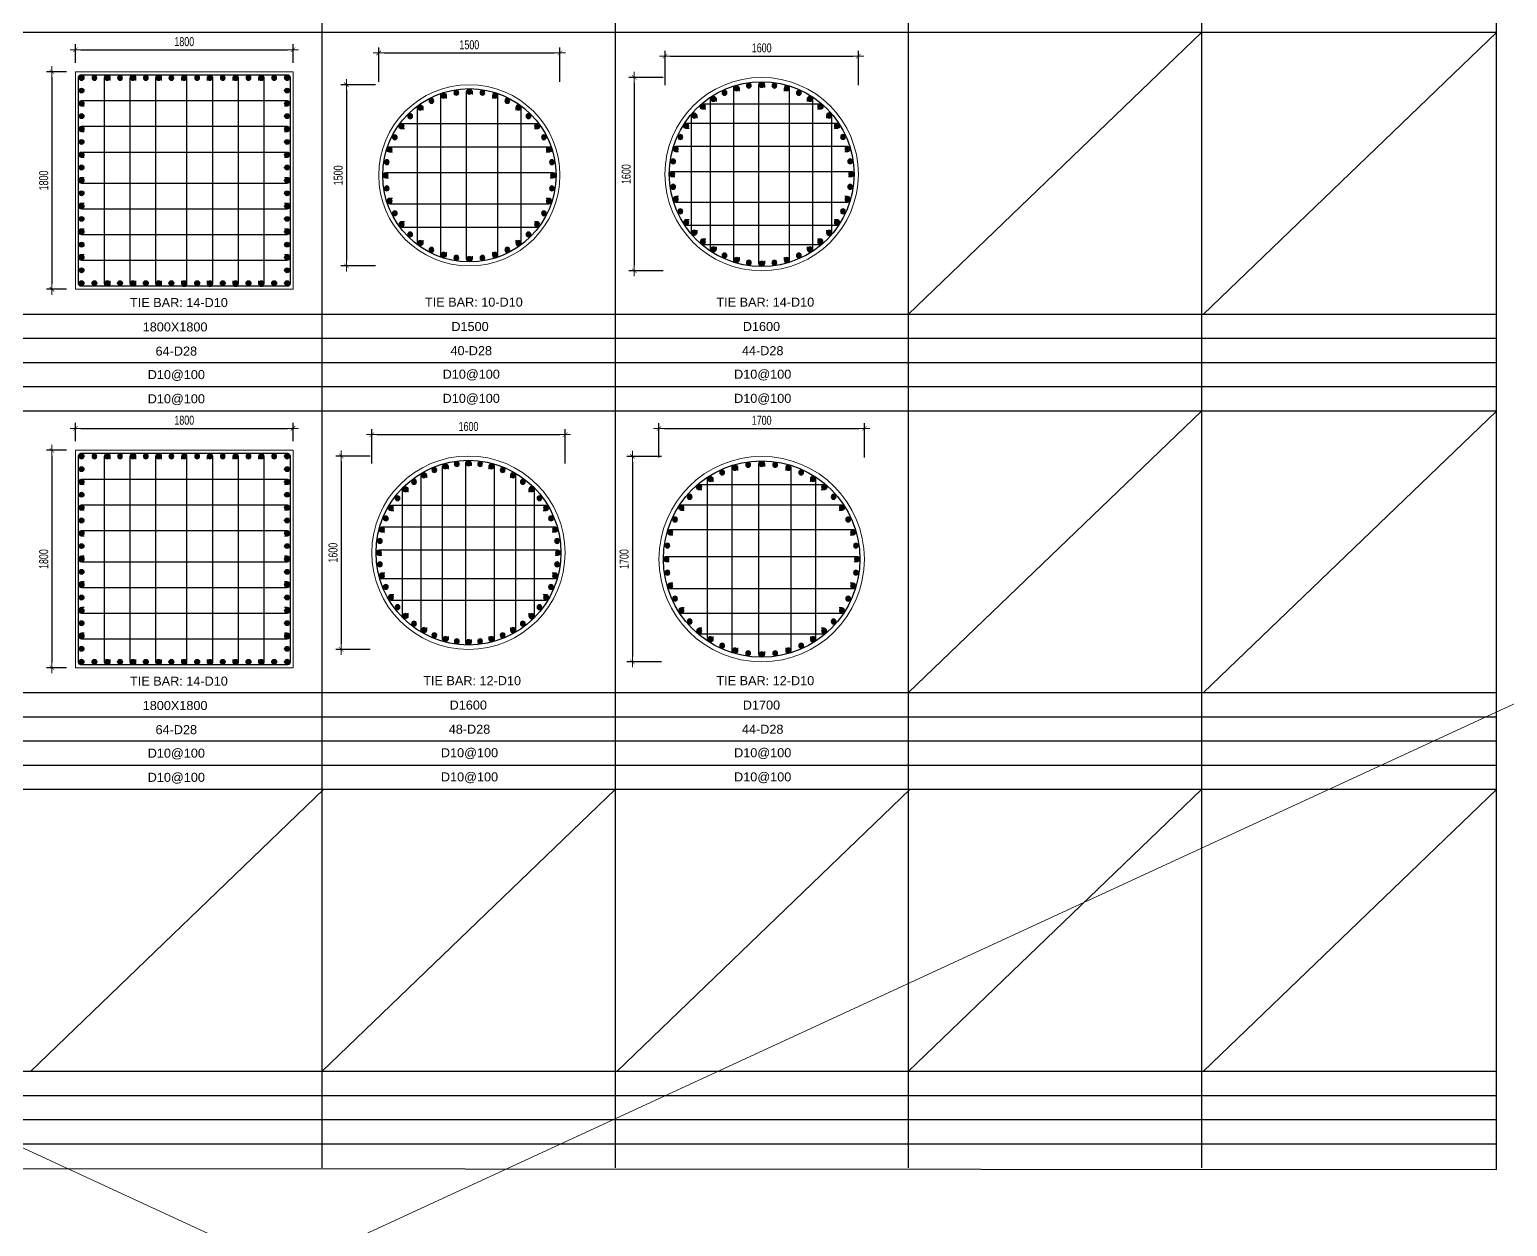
# Model space of a CAD drawing. Header units: millimetres. Extents: x 61878 to 380960, y -19809 to 191918.
# Drawn here: x 339664 to 351893, y 67508 to 77413 of the extents above; entities that cross this region are included whole.
import ezdxf
from ezdxf.enums import TextEntityAlignment as Align

# ---------------------------------------------------------------- set-up
doc = ezdxf.new("R2010")
doc.units = ezdxf.units.MM
doc.linetypes.add('CENTER2', pattern=[1.125, 0.75, -0.125, 0.125, -0.125])
doc.layers.get('Defpoints').update_dxf_attribs({"color": 151, "lineweight": 9})
for name, color, linetype in [('2', 2, 'Continuous'), ('A-ANNO-LEAD', 4, 'Continuous'), ('CEN', 1, 'CENTER2'), ('STL', 3, 'Continuous'), ('TIT1', 3, 'Continuous')]:
    doc.layers.add(name, color=color, linetype=linetype)
doc.layers.add('NDC_S_CONTINUOUS', color=3, linetype='Continuous', lineweight=20)
doc.layers.add('NDC_S_DIM', color=1, linetype='Continuous', lineweight=15)
doc.styles.add('NDC_ARIAL', font='arial.ttf', dxfattribs={"width": 0.85})
doc.styles.add('NDC_DIM', font='', dxfattribs={"width": 0.75})
doc.styles.get('NDC_DIM').set_extended_font_data('Dotum')
doc.dimstyles.new('NDC_dim_30', dxfattribs={"dimscale": 30, "dimtxt": 2.5, "dimasz": 1.5, "dimexe": 1.5, "dimexo": 2.5, "dimgap": 1, "dimtad": 1, "dimdec": 0, "dimzin": 0, "dimdsep": 46, "dimtxsty": 'NDC_DIM', "dimblk": 'DIMMARK', "dimcen": 0.09, "dimdle": 1.2, "dimclrd": 1, "dimclre": 1, "dimclrt": 3, "dimadec": 0, "dimazin": 0, "dimtfac": 1, "dimtdec": 0, "dimtix": 1, "dimtofl": 0, "dimtmove": 0, "dimatfit": 3, "dimfxl": 8, "dimfxlon": 1, "dimtolj": 1, "dimtzin": 0, "dimarcsym": 0})

# ---------------------------------------------------------------- blocks, each defined once
blk = doc.blocks.new('DIMMARK')
at = {"layer": 'NDC_S_DIM', "color": 1}
blk.add_line((-1.5, 0), (1, 0), dxfattribs=at)
at = {"layer": 'NDC_S_DIM', "color": 2, "const_width": 0.1}
blk.add_lwpolyline([(-0.42, -0.42), (0.42, 0.42)], dxfattribs=at)
blk = doc.blocks.new('*D2052')
at = {"layer": 'Defpoints', "color": 0, "ltscale": 40, "transparency": 16777216}
for p in [(341844, 74113), (340044, 73931), (341844, 73931)]:
    blk.add_point(p, dxfattribs=at)
at = {"layer": 'NDC_S_DIM', "color": 1, "lineweight": -2, "ltscale": 40, "transparency": 16777216}
for p, q in [((340044, 74006), (340044, 74158)), ((340089, 74113), (341799, 74113)), ((341844, 74006), (341844, 74158))]:
    blk.add_line(p, q, dxfattribs=at)
at = {"layer": 'NDC_S_DIM', "color": 1, "lineweight": -2, "ltscale": 40, "transparency": 16777216, "xscale": 45, "yscale": 45, "zscale": 45, "rotation": 180}
blk.add_blockref('DIMMARK', (340044, 74113), dxfattribs=at)
at = {"layer": 'NDC_S_DIM', "color": 1, "lineweight": -2, "ltscale": 40, "transparency": 16777216, "xscale": 45, "yscale": 45, "zscale": 45}
blk.add_blockref('DIMMARK', (341844, 74113), dxfattribs=at)
at = {"layer": 'NDC_S_DIM', "color": 3, "ltscale": 40, "transparency": 16777216, "insert": (340944, 74180), "char_height": 75, "attachment_point": 5, "style": 'NDC_DIM'}
blk.add_mtext('\\A1;1800', dxfattribs=at)
blk = doc.blocks.new('*D2053')
at = {"layer": 'Defpoints', "color": 0, "ltscale": 40, "transparency": 16777216}
for p in [(340044, 73931), (339849, 72131), (340044, 72131)]:
    blk.add_point(p, dxfattribs=at)
at = {"layer": 'NDC_S_DIM', "color": 1, "lineweight": -2, "ltscale": 40, "transparency": 16777216}
for p, q in [((339969, 73931), (339804, 73931)), ((339849, 73886), (339849, 72176)), ((339969, 72131), (339804, 72131))]:
    blk.add_line(p, q, dxfattribs=at)
at = {"layer": 'NDC_S_DIM', "color": 1, "lineweight": -2, "ltscale": 40, "transparency": 16777216, "xscale": 45, "yscale": 45, "zscale": 45}
for p, rotation in [((339849, 73931), 90), ((339849, 72131), 270)]:
    blk.add_blockref('DIMMARK', p, dxfattribs=dict(at, rotation=rotation))
at = {"layer": 'NDC_S_DIM', "color": 3, "ltscale": 40, "transparency": 16777216, "insert": (339781, 73031), "char_height": 75, "attachment_point": 5, "rotation": 90, "style": 'NDC_DIM'}
blk.add_mtext('\\A1;1800', dxfattribs=at)
blk = doc.blocks.new('8')
at = {"layer": '2'}
blk.add_hatch(color=256, dxfattribs=at).paths.add_polyline_path([(20, 0, 0.386127), (2, 20), (-2, 20, 0.386127), (-20, 0, 1)])
blk.add_circle((0, 0), 20, dxfattribs=at)
blk = doc.blocks.new('5')
at = {"layer": 'CEN', "rotation": 180}
blk.add_blockref('8', (0, 0), dxfattribs=at)
blk = doc.blocks.new('*U1984')
at = {"layer": 'STL', "xscale": -1, "rotation": 270}
blk.add_blockref('5', (0, 0), dxfattribs=at)
blk = doc.blocks.new('*U1985')
at = {"layer": 'NDC_S_DIM', "color": 0, "linetype": 'ByBlock', "lineweight": -2, "transparency": 16777216}
for p in [(308694, 70752), (308801, 70752), (308907, 70752), (309013, 70752), (309119, 70752), (309226, 70752), (309332, 70752), (309438, 70752), (309544, 70752), (309651, 70752), (309757, 70752), (309863, 70752), (309970, 70752), (310076, 70752), (310182, 70752), (310288, 70752), (310395, 70752)]:
    blk.add_blockref('*U1984', p, dxfattribs=at)
blk = doc.blocks.new('*U1994')
at = {"layer": 'STL', "xscale": -1, "rotation": 270}
blk.add_blockref('5', (0, 0), dxfattribs=at)
blk = doc.blocks.new('*U1995')
at = {"layer": 'NDC_S_DIM', "color": 0, "linetype": 'ByBlock', "lineweight": -2, "transparency": 16777216}
for p in [(308694, 70752), (308801, 70752), (308907, 70752), (309013, 70752), (309119, 70752), (309226, 70752), (309332, 70752), (309438, 70752), (309544, 70752), (309651, 70752), (309757, 70752), (309863, 70752), (309970, 70752), (310076, 70752), (310182, 70752), (310288, 70752), (310395, 70752)]:
    blk.add_blockref('*U1994', p, dxfattribs=at)
blk = doc.blocks.new('*U2002')
at = {"layer": 'STL', "xscale": -1, "rotation": 270}
blk.add_blockref('5', (0, 0), dxfattribs=at)
blk = doc.blocks.new('*U2003')
at = {"layer": 'NDC_S_DIM', "color": 0, "linetype": 'ByBlock', "lineweight": -2, "transparency": 16777216}
for p in [(308694, 70752), (308801, 70752), (308907, 70752), (309013, 70752), (309119, 70752), (309226, 70752), (309332, 70752), (309438, 70752), (309544, 70752), (309651, 70752), (309757, 70752), (309863, 70752), (309970, 70752), (310076, 70752), (310182, 70752), (310288, 70752), (310395, 70752)]:
    blk.add_blockref('*U2002', p, dxfattribs=at)
blk = doc.blocks.new('*U1982')
at = {"layer": 'STL', "xscale": -1, "rotation": 270}
blk.add_blockref('5', (0, 0), dxfattribs=at)
blk = doc.blocks.new('*U1983')
at = {"layer": 'NDC_S_DIM', "color": 0, "linetype": 'ByBlock', "lineweight": -2, "transparency": 16777216}
for p in [(308694, 70752), (308801, 70752), (308907, 70752), (309013, 70752), (309119, 70752), (309226, 70752), (309332, 70752), (309438, 70752), (309544, 70752), (309651, 70752), (309757, 70752), (309863, 70752), (309970, 70752), (310076, 70752), (310182, 70752), (310288, 70752), (310395, 70752)]:
    blk.add_blockref('*U1982', p, dxfattribs=at)
blk = doc.blocks.new('*D2054')
at = {"layer": 'Defpoints', "color": 0, "ltscale": 40, "transparency": 16777216}
for p in [(341844, 77246), (340044, 77064), (341844, 77064)]:
    blk.add_point(p, dxfattribs=at)
at = {"layer": 'NDC_S_DIM', "color": 1, "lineweight": -2, "ltscale": 40, "transparency": 16777216}
for p, q in [((340044, 77139), (340044, 77291)), ((341844, 77139), (341844, 77291)), ((340089, 77246), (341799, 77246))]:
    blk.add_line(p, q, dxfattribs=at)
at = {"layer": 'NDC_S_DIM', "color": 1, "lineweight": -2, "ltscale": 40, "transparency": 16777216, "xscale": 45, "yscale": 45, "zscale": 45, "rotation": 180}
blk.add_blockref('DIMMARK', (340044, 77246), dxfattribs=at)
at = {"layer": 'NDC_S_DIM', "color": 1, "lineweight": -2, "ltscale": 40, "transparency": 16777216, "xscale": 45, "yscale": 45, "zscale": 45}
blk.add_blockref('DIMMARK', (341844, 77246), dxfattribs=at)
at = {"layer": 'NDC_S_DIM', "color": 3, "ltscale": 40, "transparency": 16777216, "insert": (340944, 77313), "char_height": 75, "attachment_point": 5, "style": 'NDC_DIM'}
blk.add_mtext('\\A1;1800', dxfattribs=at)
blk = doc.blocks.new('*D2055')
at = {"layer": 'Defpoints', "color": 0, "ltscale": 40, "transparency": 16777216}
for p in [(340044, 77064), (339849, 75264), (340044, 75264)]:
    blk.add_point(p, dxfattribs=at)
at = {"layer": 'NDC_S_DIM', "color": 1, "lineweight": -2, "ltscale": 40, "transparency": 16777216}
for p, q in [((339969, 77064), (339804, 77064)), ((339849, 77019), (339849, 75309)), ((339969, 75264), (339804, 75264))]:
    blk.add_line(p, q, dxfattribs=at)
at = {"layer": 'NDC_S_DIM', "color": 1, "lineweight": -2, "ltscale": 40, "transparency": 16777216, "xscale": 45, "yscale": 45, "zscale": 45}
for p, rotation in [((339849, 77064), 90), ((339849, 75264), 270)]:
    blk.add_blockref('DIMMARK', p, dxfattribs=dict(at, rotation=rotation))
at = {"layer": 'NDC_S_DIM', "color": 3, "ltscale": 40, "transparency": 16777216, "insert": (339781, 76164), "char_height": 75, "attachment_point": 5, "rotation": 90, "style": 'NDC_DIM'}
blk.add_mtext('\\A1;1800', dxfattribs=at)
blk = doc.blocks.new('*U2005')
at = {"layer": 'STL', "xscale": -1, "rotation": 270}
blk.add_blockref('5', (0, 0), dxfattribs=at)
blk = doc.blocks.new('*U2006')
at = {"layer": 'NDC_S_DIM', "color": 0, "linetype": 'ByBlock', "lineweight": -2, "transparency": 16777216}
for p in [(308694, 70752), (308801, 70752), (308907, 70752), (309013, 70752), (309119, 70752), (309226, 70752), (309332, 70752), (309438, 70752), (309544, 70752), (309651, 70752), (309757, 70752), (309863, 70752), (309970, 70752), (310076, 70752), (310182, 70752), (310288, 70752), (310395, 70752)]:
    blk.add_blockref('*U2005', p, dxfattribs=at)
blk = doc.blocks.new('*U2007')
at = {"layer": 'STL', "xscale": -1, "rotation": 270}
blk.add_blockref('5', (0, 0), dxfattribs=at)
blk = doc.blocks.new('*U2008')
at = {"layer": 'NDC_S_DIM', "color": 0, "linetype": 'ByBlock', "lineweight": -2, "transparency": 16777216}
for p in [(308694, 70752), (308801, 70752), (308907, 70752), (309013, 70752), (309119, 70752), (309226, 70752), (309332, 70752), (309438, 70752), (309544, 70752), (309651, 70752), (309757, 70752), (309863, 70752), (309970, 70752), (310076, 70752), (310182, 70752), (310288, 70752), (310395, 70752)]:
    blk.add_blockref('*U2007', p, dxfattribs=at)
blk = doc.blocks.new('*U1948')
at = {"layer": 'STL', "xscale": -1, "rotation": 270}
blk.add_blockref('5', (0, 0), dxfattribs=at)
blk = doc.blocks.new('*U1949')
at = {"layer": 'NDC_S_DIM', "color": 0, "linetype": 'ByBlock', "lineweight": -2, "transparency": 16777216}
for p in [(308694, 70752), (308801, 70752), (308907, 70752), (309013, 70752), (309119, 70752), (309226, 70752), (309332, 70752), (309438, 70752), (309544, 70752), (309651, 70752), (309757, 70752), (309863, 70752), (309970, 70752), (310076, 70752), (310182, 70752), (310288, 70752), (310395, 70752)]:
    blk.add_blockref('*U1948', p, dxfattribs=at)
blk = doc.blocks.new('*U2009')
at = {"layer": 'STL', "xscale": -1, "rotation": 270}
blk.add_blockref('5', (0, 0), dxfattribs=at)
blk = doc.blocks.new('*U2004')
at = {"layer": 'NDC_S_DIM', "color": 0, "linetype": 'ByBlock', "lineweight": -2, "transparency": 16777216}
for p in [(308694, 70752), (308801, 70752), (308907, 70752), (309013, 70752), (309119, 70752), (309226, 70752), (309332, 70752), (309438, 70752), (309544, 70752), (309651, 70752), (309757, 70752), (309863, 70752), (309970, 70752), (310076, 70752), (310182, 70752), (310288, 70752), (310395, 70752)]:
    blk.add_blockref('*U2009', p, dxfattribs=at)
blk = doc.blocks.new('*U2000')
at = {"layer": 'STL', "xscale": -1}
blk.add_blockref('5', (0, 0), dxfattribs=at)
blk = doc.blocks.new('*U2001')
at = {"layer": 'NDC_S_DIM', "color": 0, "linetype": 'ByBlock', "lineweight": -2, "transparency": 16777216}
blk.add_blockref('*U2000', (296140, 68588), dxfattribs=at)
for p, rotation in [((295770, 68489), 29.99999999999999), ((295857, 68532), 22.49999999999999), ((295948, 68563), 15), ((296043, 68582), 7.500000000000014), ((296236, 68582), 352.5), ((296331, 68563), 344.9999999999999), ((296423, 68532), 337.4999999999999), ((296510, 68489), 329.9999999999999), ((295617, 68372), 45.00000000000001), ((295689, 68435), 37.50000000000001), ((296590, 68435), 322.5), ((296663, 68372), 315), ((295499, 68218), 59.99999999999999), ((295553, 68299), 52.49999999999999), ((296727, 68299), 307.5), ((296781, 68218), 300.0000000000001), ((295456, 68132), 67.5), ((296823, 68132), 292.4999999999999), ((295425, 68040), 75.00000000000001), ((296855, 68040), 285), ((295406, 67945), 82.50000000000001), ((296873, 67945), 277.5), ((295400, 67848), 90), ((295406, 67752), 97.5), ((296873, 67752), 262.5), ((296880, 67848), 270), ((295425, 67657), 105), ((296855, 67657), 255), ((295456, 67565), 112.5), ((295499, 67478), 120), ((296781, 67478), 240), ((296823, 67565), 247.5), ((295553, 67398), 127.5), ((296727, 67398), 232.5), ((295617, 67325), 135), ((295689, 67261), 142.5), ((296590, 67261), 217.5), ((296663, 67325), 225.0000000000001), ((295770, 67207), 150), ((295857, 67165), 157.5), ((295948, 67134), 165), ((296331, 67134), 195), ((296423, 67165), 202.5000000000001), ((296510, 67207), 210), ((296043, 67115), 172.5), ((296140, 67108), 180), ((296236, 67115), 187.5)]:
    blk.add_blockref('*U2000', p, dxfattribs=dict(at, rotation=rotation))
blk = doc.blocks.new('*D2084')
at = {"layer": 'Defpoints', "color": 0, "ltscale": 40, "transparency": 16777216}
for p in [(344096, 74061), (342496, 73084), (344096, 73084)]:
    blk.add_point(p, dxfattribs=at)
at = {"layer": 'NDC_S_DIM', "color": 1, "lineweight": -2, "ltscale": 40, "transparency": 16777216}
for p, q in [((342496, 73821), (342496, 74106)), ((342541, 74061), (344051, 74061)), ((344096, 73821), (344096, 74106))]:
    blk.add_line(p, q, dxfattribs=at)
at = {"layer": 'NDC_S_DIM', "color": 1, "lineweight": -2, "ltscale": 40, "transparency": 16777216, "xscale": 45, "yscale": 45, "zscale": 45, "rotation": 180}
blk.add_blockref('DIMMARK', (342496, 74061), dxfattribs=at)
at = {"layer": 'NDC_S_DIM', "color": 1, "lineweight": -2, "ltscale": 40, "transparency": 16777216, "xscale": 45, "yscale": 45, "zscale": 45}
blk.add_blockref('DIMMARK', (344096, 74061), dxfattribs=at)
at = {"layer": 'NDC_S_DIM', "color": 3, "ltscale": 40, "transparency": 16777216, "insert": (343296, 74128), "char_height": 75, "attachment_point": 5, "style": 'NDC_DIM'}
blk.add_mtext('\\A1;1600', dxfattribs=at)
blk = doc.blocks.new('*D2085')
at = {"layer": 'Defpoints', "color": 0, "ltscale": 40, "transparency": 16777216}
for p in [(343296, 73884), (342242, 72284), (343296, 72284)]:
    blk.add_point(p, dxfattribs=at)
at = {"layer": 'NDC_S_DIM', "color": 1, "lineweight": -2, "ltscale": 40, "transparency": 16777216}
for p, q in [((342482, 73884), (342197, 73884)), ((342242, 73839), (342242, 72329)), ((342482, 72284), (342197, 72284))]:
    blk.add_line(p, q, dxfattribs=at)
at = {"layer": 'NDC_S_DIM', "color": 1, "lineweight": -2, "ltscale": 40, "transparency": 16777216, "xscale": 45, "yscale": 45, "zscale": 45}
for p, rotation in [((342242, 73884), 90), ((342242, 72284), 270)]:
    blk.add_blockref('DIMMARK', p, dxfattribs=dict(at, rotation=rotation))
at = {"layer": 'NDC_S_DIM', "color": 3, "ltscale": 40, "transparency": 16777216, "insert": (342175, 73084), "char_height": 75, "attachment_point": 5, "rotation": 90, "style": 'NDC_DIM'}
blk.add_mtext('\\A1;1600', dxfattribs=at)
blk = doc.blocks.new('*U2038')
at = {"layer": 'STL', "xscale": -1}
blk.add_blockref('5', (0, 0), dxfattribs=at)
blk = doc.blocks.new('*U2039')
at = {"layer": 'NDC_S_DIM', "color": 0, "linetype": 'ByBlock', "lineweight": -2, "transparency": 16777216}
for p, rotation in [((295826, 68465), 27.00000000000001), ((295926, 68507), 18.00000000000001), ((296032, 68532), 8.999999999999943), ((296248, 68532), 351.0000000000001), ((296354, 68507), 342.0000000000001), ((296454, 68465), 333), ((295650, 68338), 45.00000000000001), ((295733, 68408), 36), ((296547, 68408), 324), ((296629, 68338), 315), ((295580, 68255), 54), ((296700, 68255), 306), ((295523, 68163), 63), ((296757, 68163), 297), ((295481, 68062), 72), ((296798, 68062), 288), ((295456, 67957), 81), ((296823, 67957), 279), ((295448, 67848), 90), ((295456, 67740), 99.00000000000001), ((296823, 67740), 261), ((296832, 67848), 270), ((295481, 67634), 108), ((296798, 67634), 252), ((295523, 67534), 117), ((296757, 67534), 243), ((295580, 67441), 126), ((295650, 67359), 135), ((296629, 67359), 225.0000000000001), ((296700, 67441), 234), ((295733, 67288), 144), ((296547, 67288), 216), ((295826, 67232), 153), ((295926, 67190), 162.0000000000001), ((296032, 67165), 171), ((296140, 67156), 180), ((296248, 67165), 189), ((296354, 67190), 197.9999999999999), ((296454, 67232), 207)]:
    blk.add_blockref('*U2038', p, dxfattribs=dict(at, rotation=rotation))
blk.add_blockref('*U2038', (296140, 68541), dxfattribs=at)
blk = doc.blocks.new('*D2086')
at = {"layer": 'Defpoints', "color": 0, "ltscale": 40, "transparency": 16777216}
for p in [(344053, 77220), (342553, 76207), (344053, 76207)]:
    blk.add_point(p, dxfattribs=at)
at = {"layer": 'NDC_S_DIM', "color": 1, "lineweight": -2, "ltscale": 40, "transparency": 16777216}
for p, q in [((342553, 76980), (342553, 77265)), ((342598, 77220), (344008, 77220)), ((344053, 76980), (344053, 77265))]:
    blk.add_line(p, q, dxfattribs=at)
at = {"layer": 'NDC_S_DIM', "color": 1, "lineweight": -2, "ltscale": 40, "transparency": 16777216, "xscale": 45, "yscale": 45, "zscale": 45, "rotation": 180}
blk.add_blockref('DIMMARK', (342553, 77220), dxfattribs=at)
at = {"layer": 'NDC_S_DIM', "color": 1, "lineweight": -2, "ltscale": 40, "transparency": 16777216, "xscale": 45, "yscale": 45, "zscale": 45}
blk.add_blockref('DIMMARK', (344053, 77220), dxfattribs=at)
at = {"layer": 'NDC_S_DIM', "color": 3, "ltscale": 40, "transparency": 16777216, "insert": (343303, 77287), "char_height": 75, "attachment_point": 5, "style": 'NDC_DIM'}
blk.add_mtext('\\A1;1500', dxfattribs=at)
blk = doc.blocks.new('*D2087')
at = {"layer": 'Defpoints', "color": 0, "ltscale": 40, "transparency": 16777216}
for p in [(343303, 76957), (342285, 75457), (343303, 75457)]:
    blk.add_point(p, dxfattribs=at)
at = {"layer": 'NDC_S_DIM', "color": 1, "lineweight": -2, "ltscale": 40, "transparency": 16777216}
for p, q in [((342525, 76957), (342240, 76957)), ((342285, 76912), (342285, 75502)), ((342525, 75457), (342240, 75457))]:
    blk.add_line(p, q, dxfattribs=at)
at = {"layer": 'NDC_S_DIM', "color": 1, "lineweight": -2, "ltscale": 40, "transparency": 16777216, "xscale": 45, "yscale": 45, "zscale": 45}
for p, rotation in [((342285, 76957), 90), ((342285, 75457), 270)]:
    blk.add_blockref('DIMMARK', p, dxfattribs=dict(at, rotation=rotation))
at = {"layer": 'NDC_S_DIM', "color": 3, "ltscale": 40, "transparency": 16777216, "insert": (342218, 76207), "char_height": 75, "attachment_point": 5, "rotation": 90, "style": 'NDC_DIM'}
blk.add_mtext('\\A1;1500', dxfattribs=at)
blk = doc.blocks.new('*U2036')
at = {"layer": 'STL', "xscale": -1}
blk.add_blockref('5', (0, 0), dxfattribs=at)
blk = doc.blocks.new('*U2037')
at = {"layer": 'NDC_S_DIM', "color": 0, "linetype": 'ByBlock', "lineweight": -2, "transparency": 16777216}
for p, rotation in [((295918, 68604), 16.36363636363635), ((296028, 68628), 8.181818181818157), ((296252, 68628), 351.8181818181818), ((296362, 68604), 343.6363636363637), ((295714, 68511), 32.72727272727273), ((295813, 68565), 24.54545454545454), ((296467, 68565), 335.4545454545455), ((296566, 68511), 327.2727272727273), ((295544, 68364), 49.09090909090909), ((295624, 68444), 40.90909090909091), ((296656, 68444), 319.0909090909091), ((296735, 68364), 310.9090909090909), ((295477, 68274), 57.27272727272729), ((296803, 68274), 302.7272727272727), ((295423, 68176), 65.45454545454547), ((296856, 68176), 294.5454545454546), ((295384, 68070), 73.63636363636364), ((296896, 68070), 286.3636363636364), ((295360, 67960), 81.81818181818183), ((296920, 67960), 278.1818181818182), ((295352, 67848), 90), ((295360, 67736), 98.18181818181817), ((296920, 67736), 261.8181818181818), ((296928, 67848), 270), ((295384, 67626), 106.3636363636363), ((296896, 67626), 253.6363636363637), ((295423, 67521), 114.5454545454546), ((296856, 67521), 245.4545454545455), ((295477, 67422), 122.7272727272727), ((296803, 67422), 237.2727272727273), ((295544, 67332), 130.9090909090909), ((295624, 67253), 139.0909090909091), ((296656, 67253), 220.9090909090909), ((296735, 67332), 229.0909090909092), ((295714, 67186), 147.2727272727273), ((295813, 67132), 155.4545454545455), ((296467, 67132), 204.5454545454546), ((296566, 67186), 212.7272727272727), ((295918, 67092), 163.6363636363637), ((296028, 67069), 171.8181818181818), ((296140, 67061), 180), ((296252, 67069), 188.1818181818181), ((296362, 67092), 196.3636363636363)]:
    blk.add_blockref('*U2036', p, dxfattribs=dict(at, rotation=rotation))
blk.add_blockref('*U2036', (296140, 68636), dxfattribs=at)
blk = doc.blocks.new('*D2066')
at = {"layer": 'Defpoints', "color": 0, "ltscale": 40, "transparency": 16777216}
for p in [(346572, 74112), (344872, 73031), (346572, 73031)]:
    blk.add_point(p, dxfattribs=at)
at = {"layer": 'NDC_S_DIM', "color": 1, "lineweight": -2, "ltscale": 40, "transparency": 16777216}
for p, q in [((344872, 73872), (344872, 74157)), ((344917, 74112), (346527, 74112)), ((346572, 73872), (346572, 74157))]:
    blk.add_line(p, q, dxfattribs=at)
at = {"layer": 'NDC_S_DIM', "color": 1, "lineweight": -2, "ltscale": 40, "transparency": 16777216, "xscale": 45, "yscale": 45, "zscale": 45, "rotation": 180}
blk.add_blockref('DIMMARK', (344872, 74112), dxfattribs=at)
at = {"layer": 'NDC_S_DIM', "color": 1, "lineweight": -2, "ltscale": 40, "transparency": 16777216, "xscale": 45, "yscale": 45, "zscale": 45}
blk.add_blockref('DIMMARK', (346572, 74112), dxfattribs=at)
at = {"layer": 'NDC_S_DIM', "color": 3, "ltscale": 40, "transparency": 16777216, "insert": (345722, 74179), "char_height": 75, "attachment_point": 5, "style": 'NDC_DIM'}
blk.add_mtext('\\A1;1700', dxfattribs=at)
blk = doc.blocks.new('*D2067')
at = {"layer": 'Defpoints', "color": 0, "ltscale": 40, "transparency": 16777216}
for p in [(345722, 73881), (344652, 72181), (345722, 72181)]:
    blk.add_point(p, dxfattribs=at)
at = {"layer": 'NDC_S_DIM', "color": 1, "lineweight": -2, "ltscale": 40, "transparency": 16777216}
for p, q in [((344892, 73881), (344607, 73881)), ((344652, 73836), (344652, 72226)), ((344892, 72181), (344607, 72181))]:
    blk.add_line(p, q, dxfattribs=at)
at = {"layer": 'NDC_S_DIM', "color": 1, "lineweight": -2, "ltscale": 40, "transparency": 16777216, "xscale": 45, "yscale": 45, "zscale": 45}
for p, rotation in [((344652, 73881), 90), ((344652, 72181), 270)]:
    blk.add_blockref('DIMMARK', p, dxfattribs=dict(at, rotation=rotation))
at = {"layer": 'NDC_S_DIM', "color": 3, "ltscale": 40, "transparency": 16777216, "insert": (344584, 73031), "char_height": 75, "attachment_point": 5, "rotation": 90, "style": 'NDC_DIM'}
blk.add_mtext('\\A1;1700', dxfattribs=at)
blk = doc.blocks.new('*U2034')
at = {"layer": 'STL', "xscale": -1}
blk.add_blockref('5', (0, 0), dxfattribs=at)
blk = doc.blocks.new('*U2035')
at = {"layer": 'NDC_S_DIM', "color": 0, "linetype": 'ByBlock', "lineweight": -2, "transparency": 16777216}
blk.add_blockref('*U2034', (296140, 68588), dxfattribs=at)
for p, rotation in [((295740, 68471), 32.72727272727273), ((295832, 68521), 24.54545454545455), ((295931, 68558), 16.36363636363635), ((296034, 68581), 8.181818181818112), ((296245, 68581), 351.8181818181819), ((296348, 68558), 343.6363636363637), ((296447, 68521), 335.4545454545455), ((296540, 68471), 327.2727272727273), ((295655, 68408), 40.90909090909091), ((296624, 68408), 319.0909090909092), ((295517, 68248), 57.27272727272731), ((295581, 68333), 49.09090909090912), ((296699, 68333), 310.9090909090909), ((296762, 68248), 302.7272727272727), ((295467, 68156), 65.45454545454547), ((296813, 68156), 294.5454545454546), ((295430, 68057), 73.63636363636364), ((296850, 68057), 286.3636363636364), ((295407, 67954), 81.81818181818183), ((296872, 67954), 278.1818181818182), ((295400, 67848), 90), ((295407, 67743), 98.1818181818182), ((296872, 67743), 261.8181818181818), ((296880, 67848), 270), ((295430, 67640), 106.3636363636363), ((296850, 67640), 253.6363636363637), ((295467, 67541), 114.5454545454546), ((296813, 67541), 245.4545454545454), ((295517, 67448), 122.7272727272727), ((295581, 67364), 130.9090909090909), ((296699, 67364), 229.0909090909092), ((296762, 67448), 237.2727272727273), ((295655, 67289), 139.0909090909091), ((296624, 67289), 220.9090909090909), ((295740, 67226), 147.2727272727273), ((295832, 67175), 155.4545454545455), ((295931, 67138), 163.6363636363637), ((296348, 67138), 196.3636363636364), ((296447, 67175), 204.5454545454546), ((296540, 67226), 212.7272727272727), ((296034, 67116), 171.8181818181819), ((296140, 67108), 180), ((296245, 67116), 188.1818181818181)]:
    blk.add_blockref('*U2034', p, dxfattribs=dict(at, rotation=rotation))
blk = doc.blocks.new('*D2068')
at = {"layer": 'Defpoints', "color": 0, "ltscale": 40, "transparency": 16777216}
for p in [(346522, 77193), (344922, 76217), (346522, 76217)]:
    blk.add_point(p, dxfattribs=at)
at = {"layer": 'NDC_S_DIM', "color": 1, "lineweight": -2, "ltscale": 40, "transparency": 16777216}
for p, q in [((344922, 76953), (344922, 77238)), ((344967, 77193), (346477, 77193)), ((346522, 76953), (346522, 77238))]:
    blk.add_line(p, q, dxfattribs=at)
at = {"layer": 'NDC_S_DIM', "color": 1, "lineweight": -2, "ltscale": 40, "transparency": 16777216, "xscale": 45, "yscale": 45, "zscale": 45, "rotation": 180}
blk.add_blockref('DIMMARK', (344922, 77193), dxfattribs=at)
at = {"layer": 'NDC_S_DIM', "color": 1, "lineweight": -2, "ltscale": 40, "transparency": 16777216, "xscale": 45, "yscale": 45, "zscale": 45}
blk.add_blockref('DIMMARK', (346522, 77193), dxfattribs=at)
at = {"layer": 'NDC_S_DIM', "color": 3, "ltscale": 40, "transparency": 16777216, "insert": (345722, 77261), "char_height": 75, "attachment_point": 5, "style": 'NDC_DIM'}
blk.add_mtext('\\A1;1600', dxfattribs=at)
blk = doc.blocks.new('*D2069')
at = {"layer": 'Defpoints', "color": 0, "ltscale": 40, "transparency": 16777216}
for p in [(345722, 77017), (344668, 75417), (345722, 75417)]:
    blk.add_point(p, dxfattribs=at)
at = {"layer": 'NDC_S_DIM', "color": 1, "lineweight": -2, "ltscale": 40, "transparency": 16777216}
for p, q in [((344908, 77017), (344623, 77017)), ((344668, 76972), (344668, 75462)), ((344908, 75417), (344623, 75417))]:
    blk.add_line(p, q, dxfattribs=at)
at = {"layer": 'NDC_S_DIM', "color": 1, "lineweight": -2, "ltscale": 40, "transparency": 16777216, "xscale": 45, "yscale": 45, "zscale": 45}
for p, rotation in [((344668, 77017), 90), ((344668, 75417), 270)]:
    blk.add_blockref('DIMMARK', p, dxfattribs=dict(at, rotation=rotation))
at = {"layer": 'NDC_S_DIM', "color": 3, "ltscale": 40, "transparency": 16777216, "insert": (344601, 76217), "char_height": 75, "attachment_point": 5, "rotation": 90, "style": 'NDC_DIM'}
blk.add_mtext('\\A1;1600', dxfattribs=at)

msp = doc.modelspace()

# ---------------------------------------------------------------- linework, layer by layer
at = {"layer": '2', "lineweight": -2, "ltscale": 1000}
for points in [[(341819, 77018.9), (341819, 75308.9, -0.4142136), (341799, 75288.9), (340089, 75288.9, -0.4142136), (340069, 75308.9), (340069, 77018.9, -0.4142136), (340089, 77038.9), (341799, 77038.9, -0.4142136)], [(341819, 73886.2), (341819, 72176.2, -0.4142136), (341799, 72156.2), (340089, 72156.2, -0.4142136), (340069, 72176.2), (340069, 73886.2, -0.4142136), (340089, 73906.2), (341799, 73906.2, -0.4142136)]]:
    msp.add_lwpolyline(points, format="xyb", close=True, dxfattribs=at)
at = {"layer": '2'}
for points in [[(340328.8, 75333.6), (340328.8, 75311.4, -1), (340283.8, 75311.4), (340283.8, 77013.4, -1), (340328.8, 77013.4), (340328.8, 76991.3)], [(340541.4, 75333.6), (340541.4, 75311.4, -1), (340496.3, 75311.4), (340496.3, 77013.4, -1), (340541.4, 77013.4), (340541.4, 76991.3)], [(340753.9, 75333.6), (340753.9, 75311.4, -1), (340708.9, 75311.4), (340708.9, 77013.4, -1), (340753.9, 77013.4), (340753.9, 76991.3)], [(340921.5, 75333.6), (340921.5, 75311.4, 1), (340966.5, 75311.4), (340966.5, 77013.4, 1), (340921.5, 77013.4), (340921.5, 76991.3)], [(341134, 75333.6), (341134, 75311.4, 1), (341179, 75311.4), (341179, 77013.4, 1), (341134, 77013.4), (341134, 76991.3)], [(341346.6, 75333.6), (341346.6, 75311.4, 1), (341391.6, 75311.4), (341391.6, 77013.4, 1), (341346.6, 77013.4), (341346.6, 76991.3)], [(341559.1, 75333.6), (341559.1, 75311.4, 1), (341604.1, 75311.4), (341604.1, 77013.4, 1), (341559.1, 77013.4), (341559.1, 76991.3)], [(345535.8, 75528.7), (345535.8, 75506.6, -1), (345490.8, 75506.6), (345490.8, 76926.6, -1), (345535.8, 76926.6), (345535.8, 76904.5)], [(345744.3, 75498.7), (345744.3, 75476.6, -1), (345699.3, 75476.6), (345699.3, 76956.6, -1), (345744.3, 76956.6), (345744.3, 76934.4)], [(345907.7, 75528.7), (345907.7, 75506.6, 1), (345952.8, 75506.6), (345952.8, 76926.6, 1), (345907.7, 76926.6), (345907.7, 76904.5)], [(340115.9, 76779.8), (340093.7, 76779.8, -1), (340093.7, 76824.8), (341795.8, 76824.8, -1), (341795.8, 76779.8), (341773.6, 76779.8)], [(343111.5, 75570.8), (343111.5, 75548.7, -1), (343066.5, 75548.7), (343066.5, 76865.3, -1), (343111.5, 76865.3), (343111.5, 76843.2)], [(343325.4, 75537), (343325.4, 75514.8, -1), (343280.4, 75514.8), (343280.4, 76899.2, -1), (343325.4, 76899.2), (343325.4, 76877.1)], [(343494.3, 75570.8), (343494.3, 75548.7, 1), (343539.3, 75548.7), (343539.3, 76865.3, 1), (343494.3, 76865.3), (343494.3, 76843.2)], [(345344.2, 75616.2), (345344.2, 75594.1, -1), (345299.2, 75594.1), (345299.2, 76839.1, -1), (345344.2, 76839.1), (345344.2, 76817)], [(346099.3, 75616.2), (346099.3, 75594.1, 1), (346144.4, 75594.1), (346144.4, 76839.1, 1), (346099.3, 76839.1), (346099.3, 76817)], [(342918.5, 75669.2), (342918.5, 75647, -1), (342873.5, 75647), (342873.5, 76767, -1), (342918.5, 76767), (342918.5, 76744.9)], [(343687.2, 75669.2), (343687.2, 75647, 1), (343732.2, 75647), (343732.2, 76767, 1), (343687.2, 76767), (343687.2, 76744.9)], [(345185, 75754.1), (345185, 75732, -1), (345140, 75732), (345140, 76701.2, -1), (345185, 76701.2), (345185, 76679)], [(345259.3, 76753.3), (345237.2, 76753.3, -1), (345237.2, 76798.4), (346206.4, 76798.4, -1), (346206.4, 76753.3), (346184.2, 76753.3)], [(346258.5, 75754.1), (346258.5, 75732, 1), (346303.5, 75732), (346303.5, 76701.2, 1), (346258.5, 76701.2), (346258.5, 76679)], [(340115.9, 76567.3), (340093.7, 76567.3, -1), (340093.7, 76612.3), (341795.8, 76612.3, -1), (341795.8, 76567.3), (341773.6, 76567.3)], [(342765, 76591.4), (342742.9, 76591.4, -1), (342742.9, 76636.4), (343862.9, 76636.4, -1), (343862.9, 76591.4), (343840.7, 76591.4)], [(345121.4, 76594.2), (345099.2, 76594.2, -1), (345099.2, 76639.2), (346344.3, 76639.2, -1), (346344.3, 76594.2), (346322.2, 76594.2)], [(342666.7, 76398.4), (342644.6, 76398.4, -1), (342644.6, 76443.4), (343961.2, 76443.4, -1), (343961.2, 76398.4), (343939, 76398.4)], [(345033.9, 76402.6), (345011.7, 76402.6, -1), (345011.7, 76447.6), (346431.8, 76447.6, -1), (346431.8, 76402.6), (346409.7, 76402.6)], [(340115.9, 76354.7), (340093.7, 76354.7, -1), (340093.7, 76399.7), (341795.8, 76399.7, -1), (341795.8, 76354.7), (341773.6, 76354.7)], [(342632.8, 76184.5), (342610.7, 76184.5, -1), (342610.7, 76229.5), (343995.1, 76229.5, -1), (343995.1, 76184.5), (343972.9, 76184.5)], [(345003.9, 76194.1), (344981.8, 76194.1, -1), (344981.8, 76239.1), (346461.8, 76239.1, -1), (346461.8, 76194.1), (346439.6, 76194.1)], [(340115.9, 76187.2), (340093.7, 76187.2, 1), (340093.7, 76142.2), (341795.8, 76142.2, 1), (341795.8, 76187.2), (341773.6, 76187.2)], [(340115.9, 75974.6), (340093.7, 75974.6, 1), (340093.7, 75929.6), (341795.8, 75929.6, 1), (341795.8, 75974.6), (341773.6, 75974.6)], [(342666.7, 76015.6), (342644.6, 76015.6, 1), (342644.6, 75970.6), (343961.2, 75970.6, 1), (343961.2, 76015.6), (343939, 76015.6)], [(345033.9, 76030.6), (345011.7, 76030.6, 1), (345011.7, 75985.6), (346431.8, 75985.6, 1), (346431.8, 76030.6), (346409.7, 76030.6)], [(342765, 75822.7), (342742.9, 75822.7, 1), (342742.9, 75777.6), (343862.9, 75777.6, 1), (343862.9, 75822.7), (343840.7, 75822.7)], [(345121.4, 75839), (345099.2, 75839, 1), (345099.2, 75794), (346344.3, 75794, 1), (346344.3, 75839), (346322.2, 75839)], [(340115.9, 75762.1), (340093.7, 75762.1, 1), (340093.7, 75717), (341795.8, 75717, 1), (341795.8, 75762.1), (341773.6, 75762.1)], [(345259.3, 75679.8), (345237.2, 75679.8, 1), (345237.2, 75634.8), (346206.4, 75634.8, 1), (346206.4, 75679.8), (346184.2, 75679.8)], [(340115.9, 75549.5), (340093.7, 75549.5, 1), (340093.7, 75504.5), (341795.8, 75504.5, 1), (341795.8, 75549.5), (341773.6, 75549.5)], [(340328.8, 72200.9), (340328.8, 72178.7, -1), (340283.8, 72178.7), (340283.8, 73880.7, -1), (340328.8, 73880.7), (340328.8, 73858.6)], [(340541.4, 72200.9), (340541.4, 72178.7, -1), (340496.3, 72178.7), (340496.3, 73880.7, -1), (340541.4, 73880.7), (340541.4, 73858.6)], [(340753.9, 72200.9), (340753.9, 72178.7, -1), (340708.9, 72178.7), (340708.9, 73880.7, -1), (340753.9, 73880.7), (340753.9, 73858.6)], [(340921.5, 72200.9), (340921.5, 72178.7, 1), (340966.5, 72178.7), (340966.5, 73880.7, 1), (340921.5, 73880.7), (340921.5, 73858.6)], [(341134, 72200.9), (341134, 72178.7, 1), (341179, 72178.7), (341179, 73880.7, 1), (341134, 73880.7), (341134, 73858.6)], [(341346.6, 72200.9), (341346.6, 72178.7, 1), (341391.6, 72178.7), (341391.6, 73880.7, 1), (341346.6, 73880.7), (341346.6, 73858.6)], [(341559.1, 72200.9), (341559.1, 72178.7, 1), (341604.1, 72178.7), (341604.1, 73880.7, 1), (341559.1, 73880.7), (341559.1, 73858.6)], [(342948.2, 72465.2), (342948.2, 72443, -1), (342903.2, 72443), (342903.2, 73724.7, -1), (342948.2, 73724.7), (342948.2, 73702.6)], [(343126.7, 72391.2), (343126.7, 72369.1, -1), (343081.6, 72369.1), (343081.6, 73798.7, -1), (343126.7, 73798.7), (343126.7, 73776.5)], [(343318.2, 72366), (343318.2, 72343.9, -1), (343273.2, 72343.9), (343273.2, 73823.9, -1), (343318.2, 73823.9), (343318.2, 73801.7)], [(343464.7, 72391.2), (343464.7, 72369.1, 1), (343509.7, 72369.1), (343509.7, 73798.7, 1), (343464.7, 73798.7), (343464.7, 73776.5)], [(343643.2, 72465.2), (343643.2, 72443, 1), (343688.2, 72443), (343688.2, 73724.7, 1), (343643.2, 73724.7), (343643.2, 73702.6)], [(345522.3, 72297.1), (345522.3, 72275, -1), (345477.3, 72275), (345477.3, 73786.8, -1), (345522.3, 73786.8), (345522.3, 73764.7)], [(345744.3, 72265.2), (345744.3, 72243.1, -1), (345699.3, 72243.1), (345699.3, 73818.7, -1), (345744.3, 73818.7), (345744.3, 73796.6)], [(345921.2, 72297.1), (345921.2, 72275, 1), (345966.2, 72275), (345966.2, 73786.8, 1), (345921.2, 73786.8), (345921.2, 73764.7)], [(340115.9, 73647.1), (340093.7, 73647.1, -1), (340093.7, 73692.1), (341795.8, 73692.1, -1), (341795.8, 73647.1), (341773.6, 73647.1)], [(342794.9, 72582.8), (342794.9, 72560.6, -1), (342749.9, 72560.6), (342749.9, 73607.1, -1), (342794.9, 73607.1), (342794.9, 73585)], [(343796.4, 72582.8), (343796.4, 72560.6, 1), (343841.4, 72560.6), (343841.4, 73607.1, 1), (343796.4, 73607.1), (343796.4, 73585)], [(345228, 73603.8), (345205.9, 73603.8, -1), (345205.9, 73648.8), (346237.7, 73648.8, -1), (346237.7, 73603.8), (346215.5, 73603.8)], [(345318.4, 72390.3), (345318.4, 72368.1, -1), (345273.3, 72368.1), (345273.3, 73693.6, -1), (345318.4, 73693.6), (345318.4, 73671.5)], [(346125.2, 72390.3), (346125.2, 72368.1, 1), (346170.2, 72368.1), (346170.2, 73693.6, 1), (346125.2, 73693.6), (346125.2, 73671.5)], [(340115.9, 73434.6), (340093.7, 73434.6, -1), (340093.7, 73479.6), (341795.8, 73479.6, -1), (341795.8, 73434.6), (341773.6, 73434.6)], [(342677, 73431.4), (342654.8, 73431.4, -1), (342654.8, 73476.4), (343936.5, 73476.4, -1), (343936.5, 73431.4), (343914.4, 73431.4)], [(345081.2, 73434.3), (345059, 73434.3, -1), (345059, 73479.3), (346384.5, 73479.3, -1), (346384.5, 73434.3), (346362.4, 73434.3)], [(340115.9, 73222), (340093.7, 73222, -1), (340093.7, 73267), (341795.8, 73267, -1), (341795.8, 73222), (341773.6, 73222)], [(342603, 73252.9), (342580.9, 73252.9, -1), (342580.9, 73297.9), (344010.5, 73297.9, -1), (344010.5, 73252.9), (343988.3, 73252.9)], [(344988, 73230.3), (344965.9, 73230.3, -1), (344965.9, 73275.4), (346477.7, 73275.4, -1), (346477.7, 73230.3), (346455.5, 73230.3)], [(340115.9, 73054.5), (340093.7, 73054.5, 1), (340093.7, 73009.4), (341795.8, 73009.4, 1), (341795.8, 73054.5), (341773.6, 73054.5)], [(342577.8, 73061.4), (342555.7, 73061.4, -1), (342555.7, 73106.4), (344035.7, 73106.4, -1), (344035.7, 73061.4), (344013.5, 73061.4)], [(344956.1, 73008.4), (344934, 73008.4, -1), (344934, 73053.4), (346509.6, 73053.4, -1), (346509.6, 73008.4), (346487.4, 73008.4)], [(342603, 72914.9), (342580.9, 72914.9, 1), (342580.9, 72869.8), (344010.5, 72869.8, 1), (344010.5, 72914.9), (343988.3, 72914.9)], [(340115.9, 72841.9), (340093.7, 72841.9, 1), (340093.7, 72796.9), (341795.8, 72796.9, 1), (341795.8, 72841.9), (341773.6, 72841.9)], [(344988, 72831.5), (344965.9, 72831.5, 1), (344965.9, 72786.4), (346477.7, 72786.4, 1), (346477.7, 72831.5), (346455.5, 72831.5)], [(342677, 72736.4), (342654.8, 72736.4, 1), (342654.8, 72691.4), (343936.5, 72691.4, 1), (343936.5, 72736.4), (343914.4, 72736.4)], [(340115.9, 72629.4), (340093.7, 72629.4, 1), (340093.7, 72584.3), (341795.8, 72584.3, 1), (341795.8, 72629.4), (341773.6, 72629.4)], [(345081.2, 72627.5), (345059, 72627.5, 1), (345059, 72582.5), (346384.5, 72582.5, 1), (346384.5, 72627.5), (346362.4, 72627.5)], [(340115.9, 72416.8), (340093.7, 72416.8, 1), (340093.7, 72371.8), (341795.8, 72371.8, 1), (341795.8, 72416.8), (341773.6, 72416.8)], [(345228, 72458), (345205.9, 72458, 1), (345205.9, 72413), (346237.7, 72413, 1), (346237.7, 72458), (346215.5, 72458)]]:
    msp.add_lwpolyline(points, format="xyb", dxfattribs=at)
at = {"layer": '2', "lineweight": -2, "ltscale": 1000}
for centre, radius in [((343302.9, 76207), 717.2), ((345721.8, 76216.6), 765), ((343295.7, 73083.9), 765), ((345721.8, 73030.9), 812.8)]:
    msp.add_circle(centre, radius, dxfattribs=at)
at = {"layer": 'A-ANNO-LEAD'}
msp.add_lwpolyline([(330466.4, 67994), (351801.4, 67980.8), (351801.4, 84600.8), (330466.4, 84614)], close=True, dxfattribs=at)
at = {"layer": 'Defpoints', "ltscale": 40}
for p, q in [((302635, 49083.4), (380959.6, 85214)), ((302635, 85214), (380959.6, 49083.4))]:
    msp.add_line(p, q, dxfattribs=at)
at = {"layer": 'NDC_S_CONTINUOUS', "ltscale": 70}
for points in [[(341844, 77063.9), (341844, 75263.9), (340044, 75263.9), (340044, 77063.9), (341844, 77063.9)], [(341844, 73931.2), (341844, 72131.2), (340044, 72131.2), (340044, 73931.2), (341844, 73931.2)]]:
    msp.add_lwpolyline(points, dxfattribs=at)
for centre, radius in [((343302.9, 76207), 750), ((345721.8, 76216.6), 800), ((343295.7, 73083.9), 800), ((345721.8, 73030.9), 850)]:
    msp.add_circle(centre, radius, dxfattribs=at)
at = {"layer": 'TIT1'}
for p, q in [((342082.6, 83894), (342082.6, 67994)), ((344508.7, 83894), (344508.7, 67994)), ((346934.8, 83894), (346934.8, 67994)), ((349360.9, 83894), (349360.9, 67994)), ((351801.4, 77388.6), (330466.4, 77388.6)), ((351801.4, 74255.9), (330466.4, 74255.9)), ((351801.4, 71123.2), (330466.4, 71123.2))]:
    msp.add_line(p, q, dxfattribs=at)
at = {"layer": 'TIT1', "color": 8}
for p, q in [((351801.4, 75055.9), (331094.3, 75055.9)), ((351801.4, 74855.9), (331094.3, 74855.9)), ((351801.4, 74655.9), (331094.3, 74655.9)), ((351801.4, 74455.9), (331523.5, 74455.9)), ((351801.4, 71923.2), (331094.3, 71923.2)), ((351801.4, 71723.2), (331094.3, 71723.2)), ((351801.4, 71523.2), (331094.3, 71523.2)), ((351801.4, 71323.2), (331523.5, 71323.2)), ((351801.4, 68790.4), (331094.3, 68790.4)), ((351801.4, 68590.4), (331094.3, 68590.4)), ((351801.4, 68390.4), (331094.3, 68390.4)), ((351801.4, 68190.4), (331523.5, 68190.4))]:
    msp.add_line(p, q, dxfattribs=at)
for points in [[(349360.9, 77388.6), (346934.8, 75055.9)], [(351801.4, 77388.6), (349375.3, 75055.9)], [(349360.9, 74255.9), (346934.8, 71923.2)], [(351801.4, 74255.9), (349375.3, 71923.2)], [(342097, 71123.2), (339670.9, 68790.4)], [(344508.7, 71123.2), (342082.6, 68790.4)], [(346949.2, 71123.2), (344523.1, 68790.4)], [(349360.9, 71123.2), (346934.8, 68790.4)], [(351801.4, 71123.2), (349375.3, 68790.4)]]:
    msp.add_lwpolyline(points, dxfattribs=at)

# ---------------------------------------------------------------- block references
at = {"layer": 'NDC_S_DIM', "xscale": -1}
for name, p, rotation in [('*U1949', (269342.2, -233379.8), 270), ('*U2004', (271042.7, -233379.8), 270), ('*U2008', (31399.5, 146066), 180), ('*U2003', (269342.2, -236512.5), 270), ('*U1983', (271042.7, -236512.5), 270), ('*U1995', (31399.5, 142933.3), 180)]:
    msp.add_blockref(name, p, dxfattribs=dict(at, rotation=rotation))
at = {"layer": 'NDC_S_DIM'}
for name, p in [('*U2006', (31399.5, 6261.9)), ('*U2035', (49582, 8368.2)), ('*U2039', (47163.1, 8358.7)), ('*U1985', (31399.5, 3129.2)), ('*U2001', (47155.9, 5235.5)), ('*U2037', (49582, 5182.5))]:
    msp.add_blockref(name, p, dxfattribs=at)

# ---------------------------------------------------------------- texts
at = {"layer": 'TIT1', "style": 'NDC_ARIAL'}
for s, p in [('TIE BAR: 14-D10', (340899.8, 75154.1)), ('TIE BAR: 10-D10', (343340.3, 75157.6)), ('TIE BAR: 14-D10', (345752, 75157.6)), ('D1500', (343308.5, 74955.7)), ('D1600', (345720.2, 74955.7)), ('64-D28', (340878.1, 74752.2)), ('40-D28', (343318.6, 74755.7)), ('44-D28', (345730.3, 74755.7)), ('D10@100', (340878.1, 74552.2)), ('D10@100', (343318.6, 74555.7)), ('D10@100', (345730.3, 74555.7)), ('D10@100', (340878.1, 74352.2)), ('D10@100', (343318.6, 74355.7)), ('D10@100', (345730.3, 74355.7)), ('TIE BAR: 14-D10', (340899.8, 72021.4)), ('TIE BAR: 12-D10', (343325.9, 72024.9)), ('TIE BAR: 12-D10', (345752, 72024.9)), ('D1600', (343294.1, 71823)), ('D1700', (345720.2, 71823)), ('64-D28', (340878.1, 71619.5)), ('48-D28', (343304.2, 71623)), ('44-D28', (345730.3, 71623)), ('D10@100', (340878.1, 71419.5)), ('D10@100', (343304.2, 71423)), ('D10@100', (345730.3, 71423)), ('D10@100', (340878.1, 71219.5)), ('D10@100', (343304.2, 71223)), ('D10@100', (345730.3, 71223))]:
    msp.add_text(s, height=75, dxfattribs=at).set_placement(p, align=Align.MIDDLE)
at = {"layer": 'TIT1', "color": 6, "style": 'NDC_ARIAL'}
for p in [(340868, 74952.2), (340868, 71819.5)]:
    msp.add_text('1800X1800', height=75, dxfattribs=at).set_placement(p, align=Align.MIDDLE)

# ---------------------------------------------------------------- dimensions: what is measured, and where the dimension line sits
at = {"layer": 'NDC_S_DIM', "ltscale": 40}
for base, p1, p2, picture, middle in [((341844, 77245.5), (340044, 77063.9), (341844, 77063.9), '*D2054', (340944, 77313.1)), ((344052.9, 77219.7), (342552.9, 76207), (344052.9, 76207), '*D2086', (343302.9, 77287.3)), ((346521.8, 77193.5), (344921.8, 76216.6), (346521.8, 76216.6), '*D2068', (345721.8, 77261)), ((341844, 74112.8), (340044, 73931.2), (341844, 73931.2), '*D2052', (340944, 74180.4)), ((344095.7, 74060.8), (342495.7, 73083.9), (344095.7, 73083.9), '*D2084', (343295.7, 74128.3)), ((346571.8, 74111.8), (344871.8, 73030.9), (346571.8, 73030.9), '*D2066', (345721.8, 74179.4))]:
    dim = msp.add_linear_dim(base=base, p1=p1, p2=p2, dimstyle='NDC_dim_30', dxfattribs=at)
    dim.commit()
    dim.dimension.update_dxf_attribs({"geometry": picture, "text_midpoint": middle})
for base, p1, p2, picture, middle in [((339848.6, 75263.9), (340044, 77063.9), (340044, 75263.9), '*D2055', (339781.1, 76163.9)), ((344668.3, 75416.6), (345721.8, 77016.6), (345721.8, 75416.6), '*D2069', (344600.7, 76216.6)), ((342285.5, 75457), (343302.9, 76957), (343302.9, 75457), '*D2087', (342217.9, 76207)), ((339848.6, 72131.2), (340044, 73931.2), (340044, 72131.2), '*D2053', (339781.1, 73031.2)), ((342242.2, 72283.9), (343295.7, 73883.9), (343295.7, 72283.9), '*D2085', (342174.6, 73083.9)), ((344652, 72180.9), (345721.8, 73880.9), (345721.8, 72180.9), '*D2067', (344584.5, 73030.9))]:
    dim = msp.add_linear_dim(base=base, p1=p1, p2=p2, angle=90, dimstyle='NDC_dim_30', dxfattribs=at)
    dim.commit()
    dim.dimension.update_dxf_attribs({"geometry": picture, "text_midpoint": middle})

doc.saveas('drawing.dxf')
